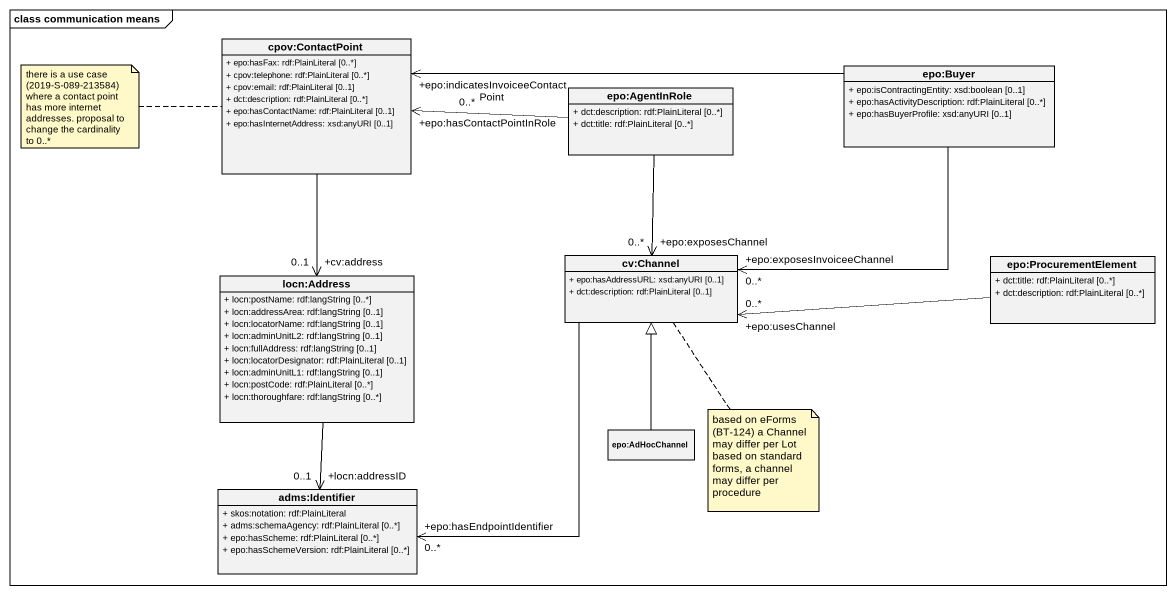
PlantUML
@startuml
mainframe class communication means
hide circle
hide empty members
skinparam classAttributeIconSize 0
class "cpov:ContactPoint" as cpov_ContactPoint {
  + epo:hasFax: rdf:PlainLiteral [0..*]
  + cpov:telephone: rdf:PlainLiteral [0..*]
  + cpov:email: rdf:PlainLiteral [0..1]
  + dct:description: rdf:PlainLiteral [0..*]
  + epo:hasContactName: rdf:PlainLiteral [0..1]
  + epo:hasInternetAddress: xsd:anyURI [0..1]
}
class "epo:AgentInRole" as epo_AgentInRole {
  + dct:description: rdf:PlainLiteral [0..*]
  + dct:title: rdf:PlainLiteral [0..*]
}
class "epo:Buyer" as epo_Buyer {
  + epo:isContractingEntity: xsd:boolean [0..1]
  + epo:hasActivityDescription: rdf:PlainLiteral [0..*]
  + epo:hasBuyerProfile: xsd:anyURI [0..1]
}
class "cv:Channel" as cv_Channel {
  + epo:hasAddressURL: xsd:anyURI [0..1]
  + dct:description: rdf:PlainLiteral [0..1]
}
class "epo:ProcurementElement" as epo_ProcurementElement {
  + dct:title: rdf:PlainLiteral [0..*]
  + dct:description: rdf:PlainLiteral [0..*]
}
class "locn:Address" as locn_Address {
  + locn:postName: rdf:langString [0..*]
  + locn:addressArea: rdf:langString [0..1]
  + locn:locatorName: rdf:langString [0..1]
  + locn:adminUnitL2: rdf:langString [0..1]
  + locn:fullAddress: rdf:langString [0..1]
  + locn:locatorDesignator: rdf:PlainLiteral [0..1]
  + locn:adminUnitL1: rdf:langString [0..1]
  + locn:postCode: rdf:PlainLiteral [0..*]
  + locn:thoroughfare: rdf:langString [0..*]
}
class "epo:AdHocChannel" as epo_AdHocChannel
class "adms:Identifier" as adms_Identifier {
  + skos:notation: rdf:PlainLiteral
  + adms:schemaAgency: rdf:PlainLiteral [0..*]
  + epo:hasScheme: rdf:PlainLiteral [0..*]
  + epo:hasSchemeVersion: rdf:PlainLiteral [0..*]
}
cpov_ContactPoint --> "+cv:address\n0..1" locn_Address
epo_AgentInRole -left-> "+epo:hasContactPointInRole\n0..*" cpov_ContactPoint
epo_AgentInRole --> "+epo:exposesChannel\n0..*" cv_Channel
epo_Buyer -left-> "+epo:indicatesInvoiceeContactPoint" cpov_ContactPoint
epo_Buyer --> "+epo:exposesInvoiceeChannel\n0..*" cv_Channel
cv_Channel --> "+epo:hasEndpointIdentifier\n0..*" adms_Identifier
epo_ProcurementElement -left-> "+epo:usesChannel\n0..*" cv_Channel
locn_Address --> "+locn:addressID\n0..1" adms_Identifier
epo_AdHocChannel -up-|> cv_Channel
note left of cpov_ContactPoint : there is a use case (2019-S-089-213584) where a contact point has more internet addresses. proposal to change the cardinality to 0..*
note bottom of cv_Channel
  based on eForms (BT-124) a Channel may differ per Lot
  based on standard forms, a channel may differ per procedure
end note
@enduml
